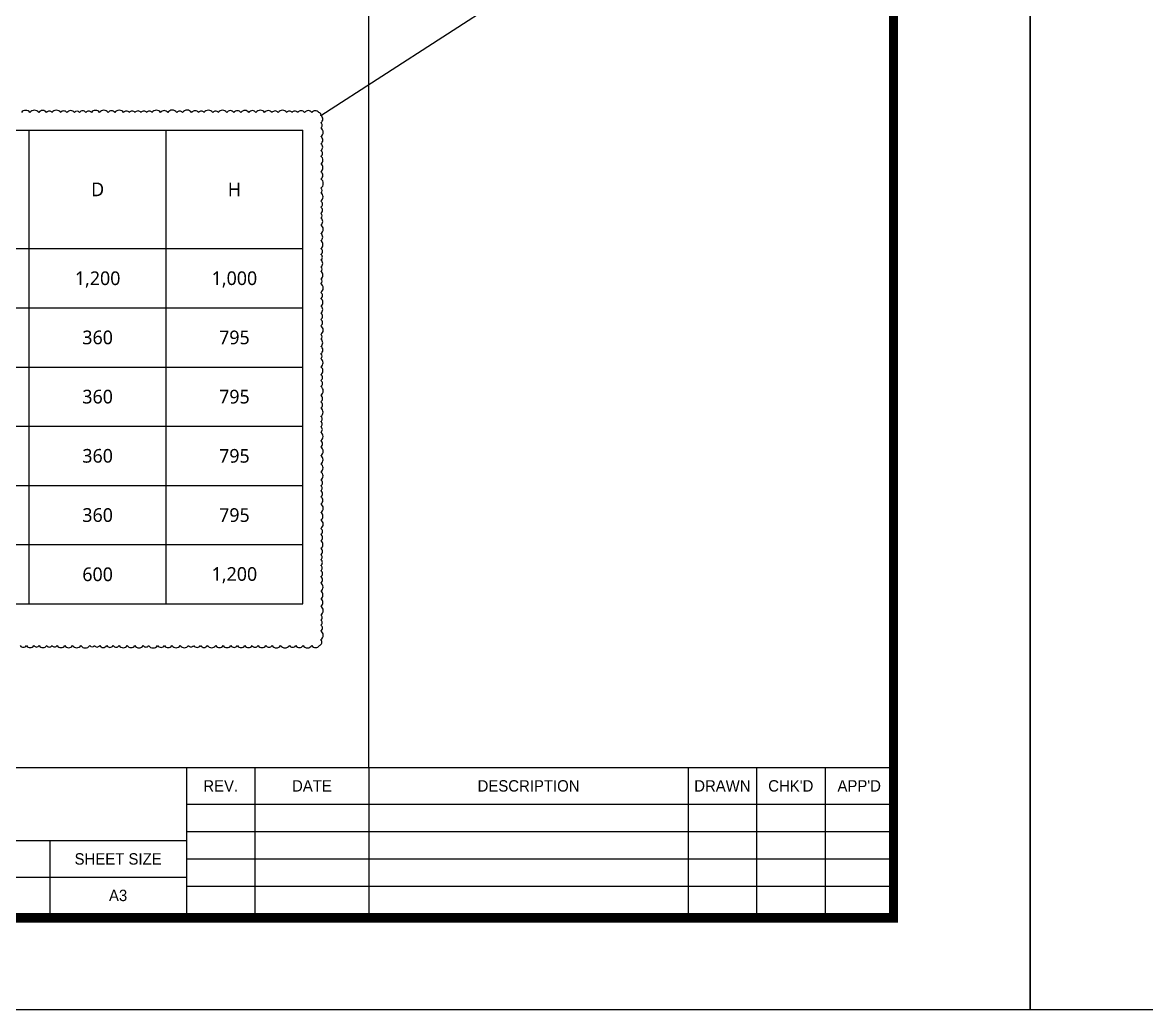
# Model space of a CAD drawing. Header units: millimetres. Extents: x 10297564 to 11610295, y -9287743 to -8409454.
# Drawn here: x 10673870 to 10723164, y -8959388 to -8916134 of the extents above; entities that cross this region are included whole.
import ezdxf
from ezdxf.enums import TextEntityAlignment as Align

# ---------------------------------------------------------------- set-up
doc = ezdxf.new("R2010")
doc.units = ezdxf.units.MM
doc.header["$LTSCALE"] = 100
doc.layers.add('250725 수정사항', color=21, linetype='Continuous', plot=False)
for name, color, linetype in [('_도곽_마크', 7, 'Continuous'), ('BOX', 7, 'Continuous'), ('BOX_Def', 8, 'Continuous'), ('E-TEXT-BOX', 7, 'Continuous'), ('text', 7, 'Continuous'), ('TEXTLINE', 1, 'Continuous')]:
    doc.layers.add(name, color=color, linetype=linetype)
doc.layers.add('DIJ1-TEXT', color=7, linetype='Continuous', lineweight=5)
doc.layers.add('TITLE', color=7, linetype='Continuous', lineweight=0)
doc.styles.add('MG', font='malgun.ttf')
doc.styles.add('RomanS', font='Dotum.ttf')

# ---------------------------------------------------------------- blocks, each defined once
blk = doc.blocks.new('A$C78AD5414')
at = {"layer": '_도곽_마크'}
for p, q in [((656, 53), (811, 53)), ((656, 45), (811, 45)), ((656, 39), (811, 39)), ((656, 33), (811, 33)), ((656, 27), (811, 27))]:
    blk.add_line(p, q, dxfattribs=at)
for points in [[(536, 53), (656, 53)], [(656, 53), (656, 21)], [(656, 53), (656, 21)], [(671, 53), (671, 21)], [(696, 53), (696, 21)], [(766, 53), (766, 21)], [(781, 53), (781, 21)], [(796, 53), (796, 21)], [(811, 53), (811, 21)], [(536, 37), (656, 37)], [(626, 37), (626, 21)], [(536, 29), (656, 29)], [(40, 21), (811, 21)]]:
    blk.add_lwpolyline(points, dxfattribs=at)
at = {"layer": 'BOX', "const_width": 2}
blk.add_lwpolyline([(40, 20), (40, 574), (811, 574), (811, 20)], close=True, dxfattribs=at)
at = {"layer": 'BOX_Def'}
blk.add_lwpolyline([(0, 0), (841, 0), (841, 594), (0, 594)], close=True, dxfattribs=at)
at = {"layer": 'DIJ1-TEXT', "style": 'RomanS'}
for s, p in [('REV.', (663.5, 49)), ('DATE', (683.5, 49)), ('DESCRIPTION', (731, 49)), ('DRAWN', (773.5, 49)), ("CHK'D", (788.5, 49)), ("APP'D", (803.5, 49)), ('SHEET SIZE', (641, 33))]:
    blk.add_text(s, height=2.5, dxfattribs=at).set_placement(p, align=Align.MIDDLE)

msp = doc.modelspace()

# ---------------------------------------------------------------- linework, layer by layer
at = {"layer": '250725 수정사항', "ltscale": 1.8}
msp.add_line((10686958.8, -8920208.7), (10696410.9, -8914102.8), dxfattribs=at)
at = {"layer": 'E-TEXT-BOX', "linetype": 'ByBlock', "ltscale": 1.8}
msp.add_line((10689064, -8948787.5), (10689064, -8844587.5), dxfattribs=at)

# ---------------------------------------------------------------- block references
at = {"layer": 'TITLE', "color": 4, "xscale": 200, "yscale": 200, "zscale": 200}
for p in [(10549864, -8959387.5), (10718064, -8959387.5)]:
    msp.add_blockref('A$C78AD5414', p, dxfattribs=at)

# ---------------------------------------------------------------- texts
at = {"layer": 'DIJ1-TEXT', "color": 2, "style": 'RomanS'}
msp.add_text('A3', height=500, dxfattribs=at).set_placement((10678064, -8954387.5), align=Align.MIDDLE)

# ---------------------------------------------------------------- next in the draw order: wipeouts: each hides what was drawn before it
at = {"linetype": 'ByBlock'}
msp.add_wipeout([(10640876.4, -8920852.5), (10686163.4, -8920852.8), (10686162.9, -8941610.9), (10640875.8, -8941611.3)], dxfattribs=at).dxf.layer = 'TEXTLINE'

# ---------------------------------------------------------------- next in the draw order: linework, layer by layer
at = {"layer": '250725 수정사항'}
msp.add_lwpolyline([(10673764.7, -8943441.9, 0.5205671), (10674045.1, -8943441.9, 0.5205671), (10674369.5, -8943441.9, 0.5205671), (10674602.9, -8943441.9, 0.5205671), (10674931.9, -8943441.9, 0.5205671), (10675171.4, -8943441.9, 0.5205671), (10675390.5, -8943441.9, 0.5205671), (10675727.8, -8943441.9, 0.5205671), (10676069.8, -8943441.9, 0.5205671), (10676428.2, -8943441.9, 0.5205671), (10676822.5, -8943441.9, 0.5205671), (10677023, -8943441.9, 0.5205671), (10677255.5, -8943441.9, 0.5205671), (10677564.8, -8943441.9, 0.5205671), (10677850.7, -8943441.9, 0.5205671), (10678110, -8943441.9, 0.5205671), (10678466.7, -8943441.9, 0.5205671), (10678795.7, -8943441.9, 0.5205671), (10679162.9, -8943441.9, 0.5205671), (10679404, -8943441.9, 0.5205671), (10679796.4, -8943441.9, 0.5205671), (10680100, -8943441.9, 0.5205671), (10680422.6, -8943441.9, 0.5205671), (10680788.2, -8943441.9, 0.5205671), (10681149.7, -8943441.9, 0.5205671), (10681374.8, -8943441.9, 0.5205671), (10681676.2, -8943441.9, 0.5205671), (10681985.6, -8943441.9, 0.5205671), (10682345.6, -8943441.9, 0.5205671), (10682674.1, -8943441.9, 0.5205671), (10683005, -8943441.9, 0.5205671), (10683297.4, -8943441.9, 0.5205671), (10683621.4, -8943441.9, 0.5205671), (10683937.8, -8943441.9, 0.5205671), (10684207.6, -8943441.9, 0.5205671), (10684548.2, -8943441.9, 0.5205671), (10684815.3, -8943441.9, 0.5205671), (10685189.3, -8943441.9, 0.5205671), (10685574.7, -8943441.9, 0.5205671), (10685857.1, -8943441.9, 0.5205671), (10686173.2, -8943441.9, 0.5205671), (10686558.5, -8943441.9, 0.5205671), (10686890.7, -8943441.9, 0.5205671), (10686958.8, -8943176, 0.5205671), (10686958.8, -8942796.3, 0.5205671), (10686958.8, -8942543.9, 0.5205671), (10686958.8, -8942325.7, 0.5205671), (10686958.8, -8942095.2, 0.5205671), (10686958.8, -8941715.4, 0.5205671), (10686958.8, -8941387.8, 0.5205671), (10686958.8, -8941054.3, 0.5205671), (10686958.8, -8940694.9, 0.5205671), (10686958.8, -8940418.2, 0.5205671), (10686958.8, -8940156.4, 0.5205671), (10686958.8, -8939926.6, 0.5205671), (10686958.8, -8939674.7, 0.5205671), (10686958.8, -8939455.1, 0.5205671), (10686958.8, -8939177, 0.5205671), (10686958.8, -8938851.3, 0.5205671), (10686958.8, -8938562.2, 0.5205671), (10686958.8, -8938308, 0.5205671), (10686958.8, -8937933.7, 0.5205671), (10686958.8, -8937610.2, 0.5205671), (10686958.8, -8937232.4, 0.5205671), (10686958.8, -8936914.4, 0.5205671), (10686958.8, -8936652.4, 0.5205671), (10686958.8, -8936436.3, 0.5205671), (10686958.8, -8936181.2, 0.5205671), (10686958.8, -8935826.9, 0.5205671), (10686958.8, -8935477.8, 0.5205671), (10686958.8, -8935111.6, 0.5205671), (10686958.8, -8934737.3, 0.5205671), (10686958.8, -8934460, 0.5205671), (10686958.8, -8934090.2, 0.5205671), (10686958.8, -8933850.5, 0.5205671), (10686958.8, -8933619, 0.5205671), (10686958.8, -8933400.5, 0.5205671), (10686958.8, -8933029.6, 0.5205671), (10686958.8, -8932756.5, 0.5205671), (10686958.8, -8932469.3, 0.5205671), (10686958.8, -8932083.4, 0.5205671), (10686958.8, -8931824.6, 0.5205671), (10686958.8, -8931567.6, 0.5205671), (10686958.8, -8931226.9, 0.5205671), (10686958.8, -8930859.4, 0.5205671), (10686958.8, -8930645.9, 0.5205671), (10686958.8, -8930328, 0.5205671), (10686958.8, -8930016.6, 0.5205671), (10686958.8, -8929806.5, 0.5205671), (10686958.8, -8929428.3, 0.5205671), (10686958.8, -8929151.7, 0.5205671), (10686958.8, -8928865.6, 0.5205671), (10686958.8, -8928561.1, 0.5205671), (10686958.8, -8928233.8, 0.5205671), (10686958.8, -8927965.5, 0.5205671), (10686958.8, -8927580, 0.5205671), (10686958.8, -8927370.3, 0.5205671), (10686958.8, -8927049.4, 0.5205671), (10686958.8, -8926846.8, 0.5205671), (10686958.8, -8926537.9, 0.5205671), (10686958.8, -8926293.7, 0.5205671), (10686958.8, -8926040.3, 0.5205671), (10686958.8, -8925694.5, 0.5205671), (10686958.8, -8925383.2, 0.5205671), (10686958.8, -8925003.1, 0.5205671), (10686958.8, -8924704.7, 0.5205671), (10686958.8, -8924497.1, 0.5205671), (10686958.8, -8924227, 0.5205671), (10686958.8, -8923960.2, 0.5205671), (10686958.8, -8923598.8, 0.5205671), (10686958.8, -8923387.7, 0.5205671), (10686958.8, -8922989.5, 0.5205671), (10686958.8, -8922670.8, 0.5205671), (10686958.8, -8922329.1, 0.5205671), (10686958.8, -8921998.8, 0.5205671), (10686958.8, -8921741.1, 0.5205671), (10686958.8, -8921444.4, 0.5205671), (10686958.8, -8921131.5, 0.5205671), (10686958.8, -8920757.5, 0.5205671), (10686958.8, -8920524.3, 0.5205671), (10686958.8, -8920208.7, 0.5205671), (10686861.1, -8920079.1, 0.5205671), (10686563, -8920079.1, 0.5205671), (10686244.5, -8920079.1, 0.5205671), (10685937.6, -8920079.1, 0.5205671), (10685688, -8920079.1, 0.5205671), (10685459.3, -8920079.1, 0.5205671), (10685084.5, -8920079.1, 0.5205671), (10684813.6, -8920079.1, 0.5205671), (10684485.5, -8920079.1, 0.5205671), (10684110.8, -8920079.1, 0.5205671), (10683795.6, -8920079.1, 0.5205671), (10683448.4, -8920079.1, 0.5205671), (10683141.5, -8920079.1, 0.5205671), (10682827.4, -8920079.1, 0.5205671), (10682454.4, -8920079.1, 0.5205671), (10682218.9, -8920079.1, 0.5205671), (10681830.2, -8920079.1, 0.5205671), (10681597.3, -8920079.1, 0.5205671), (10681288.7, -8920079.1, 0.5205671), (10680890, -8920079.1, 0.5205671), (10680638.4, -8920079.1, 0.5205671), (10680239.6, -8920079.1, 0.5205671), (10679926.1, -8920079.1, 0.5205671), (10679548.2, -8920079.1, 0.5205671), (10679321.4, -8920079.1, 0.5205671), (10679069.4, -8920079.1, 0.5205671), (10678805, -8920079.1, 0.5205671), (10678552.5, -8920079.1, 0.5205671), (10678306.8, -8920079.1, 0.5205671), (10677915.6, -8920079.1, 0.5205671), (10677628, -8920079.1, 0.5205671), (10677252.9, -8920079.1, 0.5205671), (10676894.3, -8920079.1, 0.5205671), (10676653.8, -8920079.1, 0.5205671), (10676368.3, -8920079.1, 0.5205671), (10676154.8, -8920079.1, 0.5205671), (10675820, -8920079.1, 0.5205671), (10675545.5, -8920079.1, 0.5205671), (10675159.1, -8920079.1, 0.5205671), (10674929.5, -8920079.1, 0.5205671), (10674580.2, -8920079.1, 0.5205671), (10674195.7, -8920079.1, 0.5205671), (10673827, -8920079.1, 0.5205671)], format="xyb", dxfattribs=at)
at = {"layer": 'TEXTLINE', "color": 1, "ltscale": 1.5}
for p, q in [((10640876.4, -8920852.5), (10686163.4, -8920852.8)), ((10674167.1, -8941611), (10674167.3, -8920852.7)), ((10680165.1, -8941611), (10680165.3, -8920852.8)), ((10686162.4, -8941610.9), (10686163.4, -8920852.8))]:
    msp.add_line(p, q, dxfattribs=at)
at = {"layer": 'TEXTLINE', "color": 1}
for p, q in [((10640876.5, -8926042.3), (10686163.4, -8926041.9)), ((10640876.4, -8928637.1), (10686163.4, -8928636.7)), ((10640876.3, -8931231.9), (10686163.4, -8931231.6)), ((10640876.2, -8933826.8), (10686163.3, -8933826.4)), ((10640876.2, -8936421.6), (10686163.2, -8936421.2)), ((10640876.4, -8939016.4), (10686163.5, -8939016.1)), ((10640876, -8941611.3), (10686163.3, -8941610.9))]:
    msp.add_line(p, q, dxfattribs=at)

# ---------------------------------------------------------------- next in the draw order: texts
at = {"layer": 'text', "style": 'MG'}
for s, p in [('D', (10677166.3, -8923447.4)), ('H', (10683164.4, -8923447.4)), ('1,200', (10677166, -8927340.7)), ('1,000', (10683164.3, -8927339.3)), ('360', (10677166.3, -8929933.9)), ('795', (10683164.3, -8929934.2)), ('360', (10677166.2, -8932528.8)), ('795', (10683164.3, -8932529)), ('360', (10677166.1, -8935123.6)), ('795', (10683164.3, -8935123.9)), ('360', (10677166, -8937718.4)), ('795', (10683164.2, -8937718.7)), ('600', (10677166.1, -8940314.9)), ('1,200', (10683164.2, -8940301.5))]:
    msp.add_text(s, height=600, dxfattribs=at).set_placement(p, align=Align.MIDDLE_CENTER)

doc.saveas('drawing.dxf')
